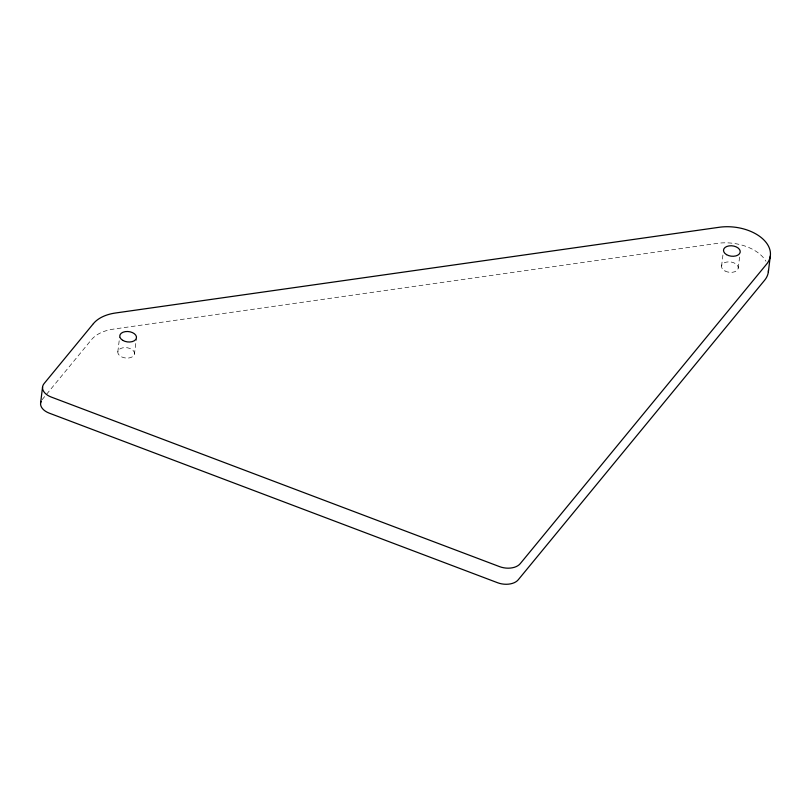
<?xml version="1.0" encoding="UTF-8"?>
<svg xmlns="http://www.w3.org/2000/svg" width="811" height="811" viewBox="0 0 811 811"><rect width="100%" height="100%" fill="white"/><g stroke="black" fill="none" stroke-linecap="round" stroke-linejoin="round"><path stroke-width="0.61" stroke-dasharray="4.05 3.04" d="M117.818 351.842L119.643 336.981M134.474 353.971A8.394 5.201 7 0 0 122.674 347.838A8.394 5.201 7 0 0 121.315 356.749A8.394 5.201 7 0 0 134.474 353.971L136.319 339.008M721.567 266.109L722.936 254.958M738.233 268.137L739.602 256.986M42.091 399.711L91.44 339.728A38.756 24.016 7 0 1 113.499 329.104L716.569 243.472A38.756 24.016 7 0 1 765.929 261.213M725.054 271.016A8.394 5.201 7 0 0 738.223 268.238A8.394 5.201 7 0 0 726.413 262.105A8.394 5.201 7 0 0 725.054 271.016"/><path stroke-width="1.22" d="M40.591 403.087L42.567 386.989M768.331 272.08L770.308 255.982M768.473 270.164A38.756 24.016 7 0 1 764.611 280.251L518.219 579.814A15.5 9.61 7 0 1 497.599 582.734L49.248 413.144A15.5 9.61 7 0 1 41.097 401.293M93.417 323.619L44.068 383.613A15.5 9.61 7 0 0 51.225 397.045L499.576 566.636A15.5 9.61 7 0 0 520.196 563.706L766.588 264.153A38.756 24.016 7 0 0 760.465 236.964A38.756 24.016 7 0 0 718.546 227.374L115.476 313.005A38.756 24.016 7 0 0 93.417 323.619M122.775 340.367A8.394 5.201 7 0 0 136.37 338.268A8.394 5.201 7 0 0 125.259 331.628A8.394 5.201 7 0 0 122.775 340.367M726.514 254.634A8.394 5.201 7 0 0 740.108 252.535A8.394 5.201 7 0 0 728.998 245.895A8.394 5.201 7 0 0 726.514 254.634"/></g></svg>
